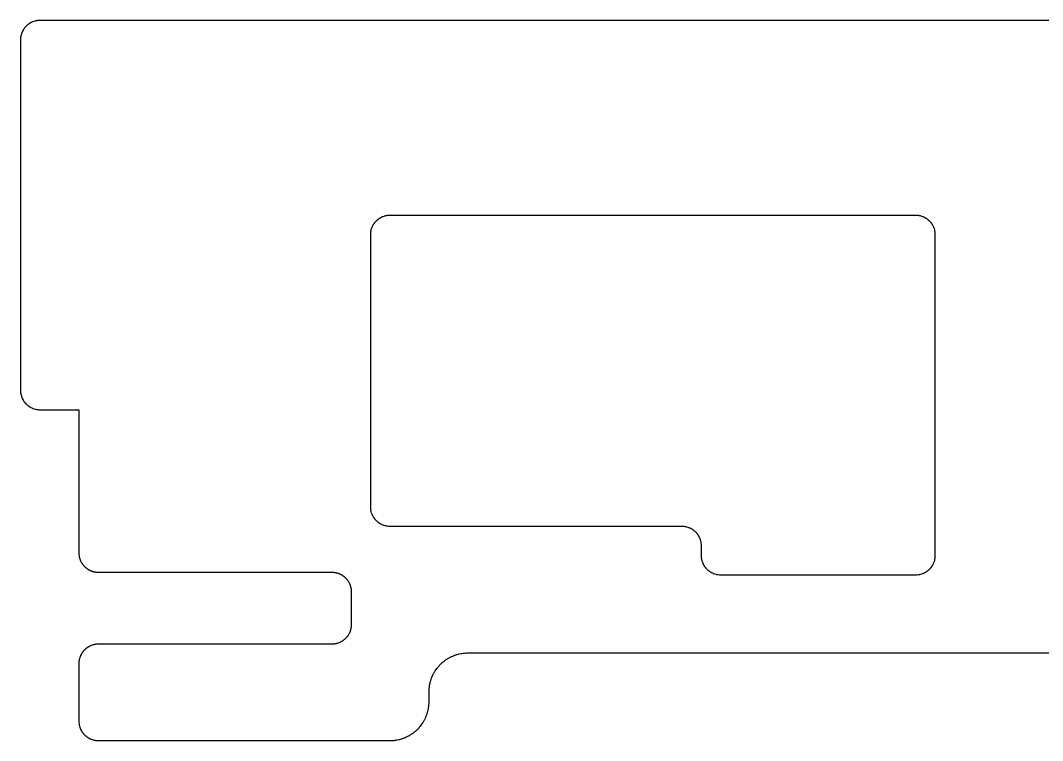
# Model space of a CAD drawing. Header units: metres. Extents: x -3 to 104, y 0 to 37.
# Drawn here: x -3 to 49.5, y 0 to 37 of the extents above; entities that cross this region are included whole.
import ezdxf

# ---------------------------------------------------------------- set-up
doc = ezdxf.new("R2010")
doc.units = ezdxf.units.M

msp = doc.modelspace()

# ---------------------------------------------------------------- linework, layer by layer
for p, q in [((-2.629, 36.777), (-2.643, 36.766)), ((-2.602, 36.799), (-2.629, 36.777)), ((-2.588, 36.809), (-2.602, 36.799)), ((-2.573, 36.819), (-2.588, 36.809)), ((-2.56, 36.829), (-2.573, 36.819)), ((-2.545, 36.839), (-2.56, 36.829)), ((-2.53, 36.848), (-2.545, 36.839)), ((-2.515, 36.857), (-2.53, 36.848)), ((-2.5, 36.866), (-2.515, 36.857)), ((-2.484, 36.875), (-2.5, 36.866)), ((-2.47, 36.883), (-2.484, 36.875)), ((-2.423, 36.906), (-2.47, 36.883)), ((-2.406, 36.913), (-2.423, 36.906)), ((-2.391, 36.921), (-2.406, 36.913)), ((-2.375, 36.927), (-2.391, 36.921)), ((-2.358, 36.934), (-2.375, 36.927)), ((-2.309, 36.951), (-2.358, 36.934)), ((-2.242, 36.971), (-2.309, 36.951)), ((-2.225, 36.975), (-2.242, 36.971)), ((-2.208, 36.978), (-2.225, 36.975)), ((-2.19, 36.981), (-2.208, 36.978)), ((-2.174, 36.984), (-2.19, 36.981)), ((-2.156, 36.987), (-2.174, 36.984)), ((-2.14, 36.99), (-2.156, 36.987)), ((-2.069, 36.998), (-2.14, 36.99)), ((-2.053, 36.999), (-2.069, 36.998)), ((-2.035, 36.999), (-2.053, 36.999)), ((-2.018, 37), (-2.035, 36.999)), ((50.6, 37), (-2.018, 37)), ((-2.951, 36.309), (-2.971, 36.242)), ((-2.934, 36.358), (-2.951, 36.309)), ((-2.927, 36.375), (-2.934, 36.358)), ((-2.921, 36.391), (-2.927, 36.375)), ((-2.913, 36.406), (-2.921, 36.391)), ((-2.906, 36.423), (-2.913, 36.406)), ((-2.883, 36.47), (-2.906, 36.423)), ((-2.875, 36.484), (-2.883, 36.47)), ((-2.866, 36.5), (-2.875, 36.484)), ((-2.857, 36.515), (-2.866, 36.5)), ((-2.848, 36.53), (-2.857, 36.515)), ((-2.839, 36.545), (-2.848, 36.53)), ((-2.829, 36.56), (-2.839, 36.545)), ((-2.819, 36.573), (-2.829, 36.56)), ((-2.809, 36.588), (-2.819, 36.573)), ((-2.799, 36.602), (-2.809, 36.588)), ((-2.777, 36.629), (-2.799, 36.602)), ((-2.766, 36.643), (-2.777, 36.629)), ((-2.755, 36.656), (-2.766, 36.643)), ((-2.72, 36.694), (-2.755, 36.656)), ((-2.694, 36.72), (-2.72, 36.694)), ((-2.656, 36.755), (-2.694, 36.72)), ((-2.643, 36.766), (-2.656, 36.755)), ((-2.999, 36.035), (-3, 36.018)), ((-3, 36.018), (-3, 17.982)), ((-2.998, 36.069), (-2.999, 36.053)), ((-2.999, 36.053), (-2.999, 36.035)), ((-2.99, 36.14), (-2.998, 36.069)), ((-2.987, 36.156), (-2.99, 36.14)), ((-2.984, 36.174), (-2.987, 36.156)), ((-2.981, 36.19), (-2.984, 36.174)), ((-2.979, 36.208), (-2.981, 36.19)), ((-2.975, 36.225), (-2.979, 36.208)), ((-2.971, 36.242), (-2.975, 36.225)), ((15.371, 26.777), (15.398, 26.799)), ((15.398, 26.799), (15.412, 26.809)), ((15.412, 26.809), (15.427, 26.819)), ((15.427, 26.819), (15.44, 26.829)), ((15.44, 26.829), (15.455, 26.839)), ((15.455, 26.839), (15.47, 26.848)), ((15.47, 26.848), (15.485, 26.857)), ((15.485, 26.857), (15.5, 26.866)), ((15.5, 26.866), (15.516, 26.875)), ((15.516, 26.875), (15.53, 26.883)), ((15.53, 26.883), (15.577, 26.906)), ((15.577, 26.906), (15.594, 26.913)), ((15.594, 26.913), (15.609, 26.921)), ((15.609, 26.921), (15.625, 26.927)), ((15.625, 26.927), (15.642, 26.934)), ((15.642, 26.934), (15.691, 26.951)), ((15.691, 26.951), (15.758, 26.971)), ((15.758, 26.971), (15.775, 26.975)), ((15.775, 26.975), (15.792, 26.979)), ((15.792, 26.979), (15.81, 26.981)), ((15.81, 26.981), (15.826, 26.984)), ((15.826, 26.984), (15.844, 26.987)), ((15.844, 26.987), (15.86, 26.99)), ((15.86, 26.99), (15.931, 26.998)), ((15.931, 26.998), (15.947, 26.999)), ((15.947, 26.999), (15.965, 26.999)), ((15.965, 26.999), (15.982, 27)), ((15.982, 27), (43.018, 27)), ((43.018, 27), (43.035, 26.999)), ((43.035, 26.999), (43.053, 26.999)), ((43.053, 26.999), (43.069, 26.998)), ((43.069, 26.998), (43.14, 26.99)), ((43.14, 26.99), (43.156, 26.987)), ((43.156, 26.987), (43.174, 26.984)), ((43.174, 26.984), (43.19, 26.981)), ((43.19, 26.981), (43.208, 26.979)), ((43.208, 26.979), (43.225, 26.975)), ((43.225, 26.975), (43.242, 26.971)), ((43.242, 26.971), (43.309, 26.951)), ((43.309, 26.951), (43.358, 26.934)), ((43.358, 26.934), (43.375, 26.927)), ((43.375, 26.927), (43.391, 26.921)), ((43.391, 26.921), (43.406, 26.913)), ((43.406, 26.913), (43.423, 26.906)), ((43.423, 26.906), (43.47, 26.883)), ((43.47, 26.883), (43.484, 26.875)), ((43.484, 26.875), (43.5, 26.866)), ((43.5, 26.866), (43.515, 26.857)), ((43.515, 26.857), (43.53, 26.848)), ((43.53, 26.848), (43.545, 26.839)), ((43.545, 26.839), (43.56, 26.829)), ((43.56, 26.829), (43.573, 26.819)), ((43.573, 26.819), (43.588, 26.809)), ((43.588, 26.809), (43.602, 26.799)), ((43.602, 26.799), (43.629, 26.777)), ((15.029, 26.242), (15.049, 26.309)), ((15.049, 26.309), (15.066, 26.358)), ((15.066, 26.358), (15.073, 26.375)), ((15.073, 26.375), (15.079, 26.391)), ((15.079, 26.391), (15.087, 26.406)), ((15.087, 26.406), (15.094, 26.423)), ((15.094, 26.423), (15.117, 26.47)), ((15.117, 26.47), (15.125, 26.484)), ((15.125, 26.484), (15.134, 26.5)), ((15.134, 26.5), (15.143, 26.515)), ((15.143, 26.515), (15.152, 26.53)), ((15.152, 26.53), (15.161, 26.545)), ((15.161, 26.545), (15.171, 26.56)), ((15.171, 26.56), (15.181, 26.573)), ((15.181, 26.573), (15.191, 26.588)), ((15.191, 26.588), (15.201, 26.602)), ((15.201, 26.602), (15.223, 26.629)), ((15.223, 26.629), (15.234, 26.643)), ((15.234, 26.643), (15.245, 26.656)), ((15.245, 26.656), (15.28, 26.694)), ((15.28, 26.694), (15.306, 26.72)), ((15.306, 26.72), (15.344, 26.755)), ((15.344, 26.755), (15.357, 26.766)), ((15.357, 26.766), (15.371, 26.777)), ((43.629, 26.777), (43.643, 26.766)), ((43.643, 26.766), (43.656, 26.755)), ((43.656, 26.755), (43.694, 26.72)), ((43.694, 26.72), (43.72, 26.694)), ((43.72, 26.694), (43.755, 26.656)), ((43.755, 26.656), (43.766, 26.643)), ((43.766, 26.643), (43.777, 26.629)), ((43.777, 26.629), (43.799, 26.602)), ((43.799, 26.602), (43.809, 26.588)), ((43.809, 26.588), (43.819, 26.573)), ((43.819, 26.573), (43.829, 26.56)), ((43.829, 26.56), (43.839, 26.545)), ((43.839, 26.545), (43.848, 26.53)), ((43.848, 26.53), (43.857, 26.515)), ((43.857, 26.515), (43.866, 26.5)), ((43.866, 26.5), (43.875, 26.484)), ((43.875, 26.484), (43.883, 26.47)), ((43.883, 26.47), (43.906, 26.423)), ((43.906, 26.423), (43.913, 26.406)), ((43.913, 26.406), (43.921, 26.391)), ((43.921, 26.391), (43.927, 26.375)), ((43.927, 26.375), (43.934, 26.358)), ((43.934, 26.358), (43.951, 26.309)), ((43.951, 26.309), (43.971, 26.242)), ((15, 26.018), (15.001, 26.035)), ((15, 11.982), (15, 26.018)), ((15.001, 26.053), (15.002, 26.069)), ((15.001, 26.035), (15.001, 26.053)), ((15.002, 26.069), (15.01, 26.14)), ((15.01, 26.14), (15.013, 26.156)), ((15.013, 26.156), (15.016, 26.174)), ((15.016, 26.174), (15.019, 26.19)), ((15.019, 26.19), (15.021, 26.208)), ((15.021, 26.208), (15.025, 26.225)), ((15.025, 26.225), (15.029, 26.242)), ((43.971, 26.242), (43.975, 26.225)), ((43.975, 26.225), (43.978, 26.208)), ((43.978, 26.208), (43.981, 26.19)), ((43.981, 26.19), (43.984, 26.174)), ((43.984, 26.174), (43.987, 26.156)), ((43.987, 26.156), (43.99, 26.14)), ((43.99, 26.14), (43.998, 26.069)), ((43.998, 26.069), (43.999, 26.053)), ((43.999, 26.053), (43.999, 26.035)), ((43.999, 26.035), (44, 26.018)), ((44, 26.018), (44, 9.482)), ((-3, 17.982), (-2.999, 17.965)), ((-2.999, 17.965), (-2.999, 17.947)), ((-2.999, 17.947), (-2.998, 17.931)), ((-2.998, 17.931), (-2.99, 17.86)), ((-2.99, 17.86), (-2.987, 17.844)), ((-2.987, 17.844), (-2.984, 17.826)), ((-2.984, 17.826), (-2.981, 17.81)), ((-2.981, 17.81), (-2.979, 17.792)), ((-2.979, 17.792), (-2.975, 17.775)), ((-2.975, 17.775), (-2.971, 17.758)), ((-2.971, 17.758), (-2.951, 17.691)), ((-2.951, 17.691), (-2.934, 17.642)), ((-2.934, 17.642), (-2.927, 17.625)), ((-2.927, 17.625), (-2.921, 17.609)), ((-2.921, 17.609), (-2.913, 17.594)), ((-2.913, 17.594), (-2.906, 17.577)), ((-2.906, 17.577), (-2.883, 17.53)), ((-2.883, 17.53), (-2.875, 17.516)), ((-2.875, 17.516), (-2.866, 17.5)), ((-2.866, 17.5), (-2.857, 17.485)), ((-2.857, 17.485), (-2.848, 17.47)), ((-2.848, 17.47), (-2.839, 17.455)), ((-2.839, 17.455), (-2.829, 17.44)), ((-2.829, 17.44), (-2.819, 17.427)), ((-2.819, 17.427), (-2.809, 17.412)), ((-2.809, 17.412), (-2.799, 17.398)), ((-2.799, 17.398), (-2.777, 17.371)), ((-2.777, 17.371), (-2.766, 17.357)), ((-2.766, 17.357), (-2.755, 17.344)), ((-2.755, 17.344), (-2.72, 17.306)), ((-2.72, 17.306), (-2.694, 17.28)), ((-2.694, 17.28), (-2.656, 17.245)), ((-2.656, 17.245), (-2.643, 17.234)), ((-2.643, 17.234), (-2.629, 17.223)), ((-2.629, 17.223), (-2.602, 17.201)), ((-2.602, 17.201), (-2.588, 17.191)), ((-2.588, 17.191), (-2.573, 17.181)), ((-2.573, 17.181), (-2.56, 17.171)), ((-2.56, 17.171), (-2.545, 17.161)), ((-2.545, 17.161), (-2.53, 17.152)), ((-2.53, 17.152), (-2.515, 17.143)), ((-2.515, 17.143), (-2.5, 17.134)), ((-2.5, 17.134), (-2.484, 17.125)), ((-2.484, 17.125), (-2.47, 17.117)), ((-2.47, 17.117), (-2.423, 17.094)), ((-2.423, 17.094), (-2.406, 17.087)), ((-2.406, 17.087), (-2.391, 17.079)), ((-2.391, 17.079), (-2.375, 17.073)), ((-2.375, 17.073), (-2.358, 17.066)), ((-2.358, 17.066), (-2.309, 17.049)), ((-2.309, 17.049), (-2.242, 17.029)), ((-2.242, 17.029), (-2.225, 17.025)), ((-2.225, 17.025), (-2.208, 17.021)), ((-2.208, 17.021), (-2.19, 17.019)), ((-2.19, 17.019), (-2.174, 17.016)), ((-2.174, 17.016), (-2.156, 17.013)), ((-2.156, 17.013), (-2.14, 17.01)), ((-2.14, 17.01), (-2.069, 17.002)), ((-2.069, 17.002), (-2.053, 17.001)), ((-2.053, 17.001), (-2.035, 17.001)), ((-2.035, 17.001), (-2.018, 17)), ((-2.018, 17), (0, 17)), ((0, 17), (0, 9.633)), ((15.001, 11.965), (15, 11.982)), ((15.001, 11.947), (15.001, 11.965)), ((15.002, 11.931), (15.001, 11.947)), ((15.01, 11.86), (15.002, 11.931)), ((15.013, 11.844), (15.01, 11.86)), ((15.016, 11.826), (15.013, 11.844)), ((15.019, 11.81), (15.016, 11.826)), ((15.021, 11.792), (15.019, 11.81)), ((15.025, 11.775), (15.021, 11.792)), ((15.029, 11.758), (15.025, 11.775)), ((15.049, 11.691), (15.029, 11.758)), ((15.066, 11.642), (15.049, 11.691)), ((15.073, 11.625), (15.066, 11.642)), ((15.079, 11.609), (15.073, 11.625)), ((15.087, 11.594), (15.079, 11.609)), ((15.094, 11.577), (15.087, 11.594)), ((15.117, 11.53), (15.094, 11.577)), ((15.125, 11.516), (15.117, 11.53)), ((15.134, 11.5), (15.125, 11.516)), ((15.143, 11.485), (15.134, 11.5)), ((15.152, 11.47), (15.143, 11.485)), ((15.161, 11.455), (15.152, 11.47)), ((15.171, 11.44), (15.161, 11.455)), ((15.181, 11.427), (15.171, 11.44)), ((15.191, 11.412), (15.181, 11.427)), ((15.201, 11.398), (15.191, 11.412)), ((15.223, 11.371), (15.201, 11.398)), ((15.234, 11.357), (15.223, 11.371)), ((15.245, 11.344), (15.234, 11.357)), ((15.28, 11.306), (15.245, 11.344)), ((15.306, 11.28), (15.28, 11.306)), ((15.344, 11.245), (15.306, 11.28)), ((15.357, 11.234), (15.344, 11.245)), ((15.371, 11.223), (15.357, 11.234)), ((15.398, 11.201), (15.371, 11.223)), ((15.412, 11.191), (15.398, 11.201)), ((15.427, 11.181), (15.412, 11.191)), ((15.44, 11.171), (15.427, 11.181)), ((15.455, 11.161), (15.44, 11.171)), ((15.47, 11.152), (15.455, 11.161)), ((15.485, 11.143), (15.47, 11.152)), ((15.5, 11.134), (15.485, 11.143)), ((15.516, 11.125), (15.5, 11.134)), ((15.53, 11.117), (15.516, 11.125)), ((15.577, 11.094), (15.53, 11.117)), ((15.594, 11.087), (15.577, 11.094)), ((15.609, 11.079), (15.594, 11.087)), ((15.625, 11.073), (15.609, 11.079)), ((15.642, 11.066), (15.625, 11.073)), ((15.691, 11.049), (15.642, 11.066)), ((15.758, 11.029), (15.691, 11.049)), ((15.775, 11.025), (15.758, 11.029)), ((15.792, 11.021), (15.775, 11.025)), ((15.81, 11.019), (15.792, 11.021)), ((15.826, 11.016), (15.81, 11.019)), ((15.844, 11.013), (15.826, 11.016)), ((15.86, 11.01), (15.844, 11.013)), ((15.931, 11.002), (15.86, 11.01)), ((15.947, 11.001), (15.931, 11.002)), ((15.965, 11.001), (15.947, 11.001)), ((15.982, 11), (15.965, 11.001)), ((31.018, 11), (15.982, 11)), ((31.035, 10.999), (31.018, 11)), ((31.053, 10.999), (31.035, 10.999)), ((31.069, 10.998), (31.053, 10.999)), ((31.14, 10.99), (31.069, 10.998)), ((31.156, 10.987), (31.14, 10.99)), ((31.174, 10.984), (31.156, 10.987)), ((31.19, 10.981), (31.174, 10.984)), ((31.208, 10.979), (31.19, 10.981)), ((31.225, 10.975), (31.208, 10.979)), ((31.242, 10.971), (31.225, 10.975)), ((31.309, 10.951), (31.242, 10.971)), ((31.358, 10.934), (31.309, 10.951)), ((31.375, 10.927), (31.358, 10.934)), ((31.391, 10.921), (31.375, 10.927)), ((31.406, 10.913), (31.391, 10.921)), ((31.423, 10.906), (31.406, 10.913)), ((31.47, 10.883), (31.423, 10.906)), ((31.484, 10.875), (31.47, 10.883)), ((31.5, 10.866), (31.484, 10.875)), ((31.515, 10.857), (31.5, 10.866)), ((31.53, 10.848), (31.515, 10.857)), ((31.545, 10.839), (31.53, 10.848)), ((31.56, 10.829), (31.545, 10.839)), ((31.573, 10.819), (31.56, 10.829)), ((31.588, 10.809), (31.573, 10.819)), ((31.602, 10.799), (31.588, 10.809)), ((31.629, 10.777), (31.602, 10.799)), ((31.643, 10.766), (31.629, 10.777)), ((31.656, 10.755), (31.643, 10.766)), ((31.694, 10.72), (31.656, 10.755)), ((31.72, 10.694), (31.694, 10.72)), ((31.755, 10.656), (31.72, 10.694)), ((31.766, 10.643), (31.755, 10.656)), ((31.777, 10.629), (31.766, 10.643)), ((31.799, 10.602), (31.777, 10.629)), ((31.809, 10.588), (31.799, 10.602)), ((31.819, 10.573), (31.809, 10.588)), ((31.829, 10.56), (31.819, 10.573)), ((31.839, 10.545), (31.829, 10.56)), ((31.848, 10.53), (31.839, 10.545)), ((31.857, 10.515), (31.848, 10.53)), ((31.866, 10.5), (31.857, 10.515)), ((31.875, 10.484), (31.866, 10.5)), ((31.883, 10.47), (31.875, 10.484)), ((31.906, 10.423), (31.883, 10.47)), ((31.913, 10.406), (31.906, 10.423)), ((31.921, 10.391), (31.913, 10.406)), ((31.927, 10.375), (31.921, 10.391)), ((31.934, 10.358), (31.927, 10.375)), ((31.951, 10.309), (31.934, 10.358)), ((31.971, 10.242), (31.951, 10.309)), ((31.975, 10.225), (31.971, 10.242)), ((31.979, 10.208), (31.975, 10.225)), ((31.981, 10.19), (31.979, 10.208)), ((31.984, 10.174), (31.981, 10.19)), ((31.987, 10.156), (31.984, 10.174)), ((31.99, 10.14), (31.987, 10.156)), ((31.998, 10.069), (31.99, 10.14)), ((31.999, 10.053), (31.998, 10.069)), ((31.999, 10.035), (31.999, 10.053)), ((32, 10.018), (31.999, 10.035)), ((32, 9.482), (32, 10.018)), ((0, 9.633), (0.001, 9.615)), ((0.001, 9.615), (0.001, 9.598)), ((0.001, 9.598), (0.002, 9.58)), ((0.002, 9.58), (0.004, 9.562)), ((0.004, 9.562), (0.006, 9.546)), ((0.006, 9.546), (0.01, 9.511)), ((0.01, 9.511), (0.013, 9.493)), ((0.013, 9.493), (0.016, 9.477)), ((0.016, 9.477), (0.019, 9.459)), ((0.019, 9.459), (0.021, 9.442)), ((32.001, 9.465), (32, 9.482)), ((32.001, 9.447), (32.001, 9.465)), ((44, 9.482), (43.999, 9.465)), ((43.999, 9.465), (43.999, 9.447)), ((0.021, 9.442), (0.025, 9.425)), ((0.025, 9.425), (0.029, 9.408)), ((0.029, 9.408), (0.034, 9.392)), ((0.034, 9.392), (0.039, 9.374)), ((0.039, 9.374), (0.049, 9.341)), ((0.049, 9.341), (0.061, 9.308)), ((0.061, 9.308), (0.066, 9.292)), ((0.066, 9.292), (0.073, 9.275)), ((0.073, 9.275), (0.079, 9.259)), ((0.079, 9.259), (0.087, 9.243)), ((0.087, 9.243), (0.094, 9.228)), ((0.094, 9.228), (0.125, 9.165)), ((0.125, 9.165), (0.134, 9.15)), ((0.134, 9.15), (0.143, 9.135)), ((0.143, 9.135), (0.152, 9.12)), ((0.152, 9.12), (0.161, 9.105)), ((0.161, 9.105), (0.181, 9.076)), ((0.181, 9.076), (0.191, 9.062)), ((0.191, 9.062), (0.201, 9.048)), ((0.201, 9.048), (0.223, 9.021)), ((0.223, 9.021), (0.234, 9.007)), ((0.234, 9.007), (0.245, 8.994)), ((0.245, 8.994), (0.257, 8.98)), ((0.257, 8.98), (0.28, 8.955)), ((0.28, 8.955), (0.293, 8.943)), ((0.293, 8.943), (0.306, 8.931)), ((0.306, 8.931), (0.344, 8.896)), ((32.002, 9.431), (32.001, 9.447)), ((32.01, 9.36), (32.002, 9.431)), ((32.013, 9.344), (32.01, 9.36)), ((32.016, 9.326), (32.013, 9.344)), ((32.019, 9.31), (32.016, 9.326)), ((32.022, 9.292), (32.019, 9.31)), ((32.025, 9.275), (32.022, 9.292)), ((32.029, 9.258), (32.025, 9.275)), ((32.049, 9.191), (32.029, 9.258)), ((32.066, 9.142), (32.049, 9.191)), ((32.073, 9.125), (32.066, 9.142)), ((32.079, 9.109), (32.073, 9.125)), ((32.087, 9.094), (32.079, 9.109)), ((32.094, 9.077), (32.087, 9.094)), ((32.117, 9.03), (32.094, 9.077)), ((32.125, 9.016), (32.117, 9.03)), ((32.134, 9), (32.125, 9.016)), ((32.143, 8.985), (32.134, 9)), ((32.152, 8.97), (32.143, 8.985)), ((32.161, 8.955), (32.152, 8.97)), ((32.171, 8.94), (32.161, 8.955)), ((32.181, 8.927), (32.171, 8.94)), ((43.829, 8.94), (43.819, 8.927)), ((43.839, 8.955), (43.829, 8.94)), ((43.848, 8.97), (43.839, 8.955)), ((43.857, 8.985), (43.848, 8.97)), ((43.866, 9), (43.857, 8.985)), ((43.875, 9.016), (43.866, 9)), ((43.883, 9.03), (43.875, 9.016)), ((43.906, 9.077), (43.883, 9.03)), ((43.913, 9.094), (43.906, 9.077)), ((43.921, 9.109), (43.913, 9.094)), ((43.927, 9.125), (43.921, 9.109)), ((43.934, 9.142), (43.927, 9.125)), ((43.951, 9.191), (43.934, 9.142)), ((43.971, 9.258), (43.951, 9.191)), ((43.975, 9.275), (43.971, 9.258)), ((43.978, 9.292), (43.975, 9.275)), ((43.981, 9.31), (43.978, 9.292)), ((43.984, 9.326), (43.981, 9.31)), ((43.987, 9.344), (43.984, 9.326)), ((43.99, 9.36), (43.987, 9.344)), ((43.998, 9.431), (43.99, 9.36)), ((43.999, 9.447), (43.998, 9.431)), ((0.344, 8.896), (0.357, 8.884)), ((0.357, 8.884), (0.412, 8.841)), ((0.412, 8.841), (0.427, 8.831)), ((0.427, 8.831), (0.44, 8.821)), ((0.44, 8.821), (0.47, 8.802)), ((0.47, 8.802), (0.485, 8.793)), ((0.485, 8.793), (0.5, 8.784)), ((0.5, 8.784), (0.516, 8.775)), ((0.516, 8.775), (0.53, 8.767)), ((0.53, 8.767), (0.562, 8.751)), ((0.562, 8.751), (0.577, 8.744)), ((0.577, 8.744), (0.594, 8.736)), ((0.594, 8.736), (0.625, 8.723)), ((0.625, 8.723), (0.642, 8.717)), ((0.642, 8.717), (0.658, 8.71)), ((0.658, 8.71), (0.675, 8.704)), ((0.675, 8.704), (0.691, 8.699)), ((0.691, 8.699), (0.708, 8.693)), ((0.708, 8.693), (0.741, 8.684)), ((0.741, 8.684), (0.758, 8.68)), ((0.758, 8.68), (0.775, 8.676)), ((0.775, 8.676), (0.792, 8.672)), ((0.792, 8.672), (0.81, 8.668)), ((0.81, 8.668), (0.826, 8.665)), ((0.826, 8.665), (0.844, 8.662)), ((0.844, 8.662), (0.86, 8.66)), ((0.86, 8.66), (0.878, 8.657)), ((0.878, 8.657), (0.913, 8.653)), ((0.913, 8.653), (0.931, 8.652)), ((0.931, 8.652), (0.947, 8.651)), ((0.947, 8.651), (0.965, 8.65)), ((0.965, 8.65), (13, 8.65)), ((13, 8.65), (13.018, 8.649)), ((13.018, 8.649), (13.035, 8.649)), ((13.035, 8.649), (13.053, 8.648)), ((13.053, 8.648), (13.069, 8.647)), ((13.069, 8.647), (13.087, 8.646)), ((13.087, 8.646), (13.14, 8.641)), ((13.14, 8.641), (13.156, 8.638)), ((13.156, 8.638), (13.174, 8.635)), ((13.174, 8.635), (13.19, 8.632)), ((13.19, 8.632), (13.208, 8.628)), ((13.208, 8.628), (13.225, 8.624)), ((13.225, 8.624), (13.242, 8.62)), ((13.242, 8.62), (13.259, 8.616)), ((13.259, 8.616), (13.292, 8.606)), ((13.292, 8.606), (13.309, 8.601)), ((13.309, 8.601), (13.325, 8.596)), ((13.325, 8.596), (13.358, 8.584)), ((13.358, 8.584), (13.375, 8.577)), ((13.375, 8.577), (13.406, 8.563)), ((13.406, 8.563), (13.423, 8.557)), ((13.423, 8.557), (13.47, 8.533)), ((13.47, 8.533), (13.484, 8.524)), ((13.484, 8.524), (13.5, 8.516)), ((13.5, 8.516), (13.515, 8.507)), ((13.515, 8.507), (13.53, 8.498)), ((13.53, 8.498), (13.545, 8.488)), ((13.545, 8.488), (13.56, 8.479)), ((13.56, 8.479), (13.573, 8.469)), ((13.573, 8.469), (13.588, 8.459)), ((13.588, 8.459), (13.602, 8.448)), ((13.602, 8.448), (13.615, 8.438)), ((13.615, 8.438), (13.629, 8.427)), ((13.629, 8.427), (13.643, 8.416)), ((13.643, 8.416), (13.656, 8.404)), ((32.191, 8.912), (32.181, 8.927)), ((32.201, 8.898), (32.191, 8.912)), ((32.223, 8.871), (32.201, 8.898)), ((32.234, 8.857), (32.223, 8.871)), ((32.245, 8.844), (32.234, 8.857)), ((32.28, 8.806), (32.245, 8.844)), ((32.306, 8.78), (32.28, 8.806)), ((32.344, 8.745), (32.306, 8.78)), ((32.357, 8.734), (32.344, 8.745)), ((32.371, 8.723), (32.357, 8.734)), ((32.398, 8.701), (32.371, 8.723)), ((32.412, 8.691), (32.398, 8.701)), ((32.427, 8.681), (32.412, 8.691)), ((32.44, 8.671), (32.427, 8.681)), ((32.455, 8.661), (32.44, 8.671)), ((32.47, 8.652), (32.455, 8.661)), ((32.485, 8.643), (32.47, 8.652)), ((32.5, 8.634), (32.485, 8.643)), ((32.516, 8.625), (32.5, 8.634)), ((32.53, 8.617), (32.516, 8.625)), ((32.577, 8.594), (32.53, 8.617)), ((32.594, 8.587), (32.577, 8.594)), ((32.609, 8.579), (32.594, 8.587)), ((32.625, 8.573), (32.609, 8.579)), ((32.642, 8.566), (32.625, 8.573)), ((32.691, 8.549), (32.642, 8.566)), ((32.758, 8.529), (32.691, 8.549)), ((32.775, 8.525), (32.758, 8.529)), ((32.792, 8.521), (32.775, 8.525)), ((32.81, 8.519), (32.792, 8.521)), ((32.826, 8.516), (32.81, 8.519)), ((32.844, 8.513), (32.826, 8.516)), ((32.86, 8.51), (32.844, 8.513)), ((32.931, 8.502), (32.86, 8.51)), ((32.947, 8.501), (32.931, 8.502)), ((32.965, 8.501), (32.947, 8.501)), ((32.982, 8.5), (32.965, 8.501)), ((43.018, 8.5), (32.982, 8.5)), ((43.035, 8.501), (43.018, 8.5)), ((43.053, 8.501), (43.035, 8.501)), ((43.069, 8.502), (43.053, 8.501)), ((43.14, 8.51), (43.069, 8.502)), ((43.156, 8.513), (43.14, 8.51)), ((43.174, 8.516), (43.156, 8.513)), ((43.19, 8.519), (43.174, 8.516)), ((43.208, 8.521), (43.19, 8.519)), ((43.225, 8.525), (43.208, 8.521)), ((43.242, 8.529), (43.225, 8.525)), ((43.309, 8.549), (43.242, 8.529)), ((43.358, 8.566), (43.309, 8.549)), ((43.375, 8.573), (43.358, 8.566)), ((43.391, 8.579), (43.375, 8.573)), ((43.406, 8.587), (43.391, 8.579)), ((43.423, 8.594), (43.406, 8.587)), ((43.47, 8.617), (43.423, 8.594)), ((43.484, 8.625), (43.47, 8.617)), ((43.5, 8.634), (43.484, 8.625)), ((43.515, 8.643), (43.5, 8.634)), ((43.53, 8.652), (43.515, 8.643)), ((43.545, 8.661), (43.53, 8.652)), ((43.56, 8.671), (43.545, 8.661)), ((43.573, 8.681), (43.56, 8.671)), ((43.588, 8.691), (43.573, 8.681)), ((43.602, 8.701), (43.588, 8.691)), ((43.629, 8.723), (43.602, 8.701)), ((43.643, 8.734), (43.629, 8.723)), ((43.656, 8.745), (43.643, 8.734)), ((43.694, 8.78), (43.656, 8.745)), ((43.72, 8.806), (43.694, 8.78)), ((43.755, 8.844), (43.72, 8.806)), ((43.766, 8.857), (43.755, 8.844)), ((43.777, 8.871), (43.766, 8.857)), ((43.799, 8.898), (43.777, 8.871)), ((43.809, 8.912), (43.799, 8.898)), ((43.819, 8.927), (43.809, 8.912)), ((13.656, 8.404), (13.669, 8.394)), ((13.669, 8.394), (13.682, 8.382)), ((13.682, 8.382), (13.694, 8.369)), ((13.694, 8.369), (13.707, 8.357)), ((13.707, 8.357), (13.72, 8.345)), ((13.72, 8.345), (13.743, 8.319)), ((13.743, 8.319), (13.755, 8.306)), ((13.755, 8.306), (13.766, 8.293)), ((13.766, 8.293), (13.777, 8.279)), ((13.777, 8.279), (13.799, 8.252)), ((13.799, 8.252), (13.809, 8.237)), ((13.809, 8.237), (13.819, 8.224)), ((13.819, 8.224), (13.839, 8.194)), ((13.839, 8.194), (13.848, 8.18)), ((13.848, 8.18), (13.857, 8.165)), ((13.857, 8.165), (13.866, 8.15)), ((13.866, 8.15), (13.875, 8.135)), ((13.875, 8.135), (13.906, 8.072)), ((13.906, 8.072), (13.913, 8.057)), ((13.913, 8.057), (13.921, 8.041)), ((13.921, 8.041), (13.927, 8.024)), ((13.927, 8.024), (13.934, 8.009)), ((13.934, 8.009), (13.951, 7.959)), ((13.951, 7.959), (13.966, 7.909)), ((13.966, 7.909), (13.971, 7.892)), ((13.971, 7.892), (13.979, 7.858)), ((13.979, 7.858), (13.984, 7.823)), ((13.984, 7.823), (13.987, 7.807)), ((13.987, 7.807), (13.99, 7.789)), ((13.99, 7.789), (13.992, 7.771)), ((13.992, 7.771), (13.994, 7.755)), ((13.994, 7.755), (13.998, 7.72)), ((13.998, 7.72), (13.999, 7.702)), ((13.999, 7.702), (13.999, 7.685)), ((13.999, 7.685), (14, 7.667)), ((14, 7.667), (14, 5.933)), ((13.987, 5.794), (13.981, 5.759)), ((13.99, 5.811), (13.987, 5.794)), ((13.996, 5.863), (13.99, 5.811)), ((13.998, 5.88), (13.996, 5.863)), ((13.999, 5.897), (13.998, 5.88)), ((14, 5.933), (13.999, 5.915)), ((13.999, 5.915), (13.999, 5.897)), ((13.72, 5.255), (13.707, 5.243)), ((13.731, 5.268), (13.72, 5.255)), ((13.743, 5.281), (13.731, 5.268)), ((13.755, 5.294), (13.743, 5.281)), ((13.766, 5.308), (13.755, 5.294)), ((13.777, 5.32), (13.766, 5.308)), ((13.788, 5.334), (13.777, 5.32)), ((13.799, 5.349), (13.788, 5.334)), ((13.809, 5.362), (13.799, 5.349)), ((13.819, 5.376), (13.809, 5.362)), ((13.839, 5.405), (13.819, 5.376)), ((13.848, 5.42), (13.839, 5.405)), ((13.857, 5.435), (13.848, 5.42)), ((13.866, 5.45), (13.857, 5.435)), ((13.875, 5.465), (13.866, 5.45)), ((13.906, 5.527), (13.875, 5.465)), ((13.913, 5.543), (13.906, 5.527)), ((13.921, 5.56), (13.913, 5.543)), ((13.927, 5.575), (13.921, 5.56)), ((13.934, 5.592), (13.927, 5.575)), ((13.94, 5.608), (13.934, 5.592)), ((13.945, 5.624), (13.94, 5.608)), ((13.951, 5.641), (13.945, 5.624)), ((13.956, 5.657), (13.951, 5.641)), ((13.961, 5.675), (13.956, 5.657)), ((13.971, 5.708), (13.961, 5.675)), ((13.975, 5.725), (13.971, 5.708)), ((13.979, 5.742), (13.975, 5.725)), ((13.981, 5.759), (13.979, 5.742)), ((0.398, 4.749), (0.371, 4.728)), ((0.412, 4.759), (0.398, 4.749)), ((0.427, 4.77), (0.412, 4.759)), ((0.44, 4.779), (0.427, 4.77)), ((0.455, 4.789), (0.44, 4.779)), ((0.47, 4.798), (0.455, 4.789)), ((0.485, 4.808), (0.47, 4.798)), ((0.5, 4.816), (0.485, 4.808)), ((0.516, 4.824), (0.5, 4.816)), ((0.53, 4.833), (0.516, 4.824)), ((0.577, 4.856), (0.53, 4.833)), ((0.594, 4.863), (0.577, 4.856)), ((0.625, 4.877), (0.594, 4.863)), ((0.642, 4.884), (0.625, 4.877)), ((0.691, 4.901), (0.642, 4.884)), ((0.741, 4.916), (0.691, 4.901)), ((0.758, 4.92), (0.741, 4.916)), ((0.775, 4.925), (0.758, 4.92)), ((0.792, 4.928), (0.775, 4.925)), ((0.81, 4.932), (0.792, 4.928)), ((0.826, 4.935), (0.81, 4.932)), ((0.844, 4.938), (0.826, 4.935)), ((0.86, 4.94), (0.844, 4.938)), ((0.913, 4.946), (0.86, 4.94)), ((0.931, 4.947), (0.913, 4.946)), ((0.947, 4.948), (0.931, 4.947)), ((0.982, 4.95), (0.947, 4.948)), ((13.035, 4.95), (0.982, 4.95)), ((13.053, 4.951), (13.035, 4.95)), ((13.069, 4.952), (13.053, 4.951)), ((13.087, 4.954), (13.069, 4.952)), ((13.104, 4.955), (13.087, 4.954)), ((13.122, 4.957), (13.104, 4.955)), ((13.14, 4.96), (13.122, 4.957)), ((13.156, 4.962), (13.14, 4.96)), ((13.174, 4.965), (13.156, 4.962)), ((13.19, 4.969), (13.174, 4.965)), ((13.208, 4.972), (13.19, 4.969)), ((13.225, 4.976), (13.208, 4.972)), ((13.242, 4.979), (13.225, 4.976)), ((13.259, 4.984), (13.242, 4.979)), ((13.275, 4.988), (13.259, 4.984)), ((13.292, 4.994), (13.275, 4.988)), ((13.309, 4.999), (13.292, 4.994)), ((13.375, 5.022), (13.309, 4.999)), ((13.406, 5.036), (13.375, 5.022)), ((13.423, 5.044), (13.406, 5.036)), ((13.438, 5.051), (13.423, 5.044)), ((13.454, 5.059), (13.438, 5.051)), ((13.47, 5.067), (13.454, 5.059)), ((13.484, 5.075), (13.47, 5.067)), ((13.5, 5.084), (13.484, 5.075)), ((13.515, 5.093), (13.5, 5.084)), ((13.53, 5.102), (13.515, 5.093)), ((13.56, 5.121), (13.53, 5.102)), ((13.573, 5.131), (13.56, 5.121)), ((13.588, 5.141), (13.573, 5.131)), ((13.643, 5.184), (13.588, 5.141)), ((13.656, 5.195), (13.643, 5.184)), ((13.694, 5.23), (13.656, 5.195)), ((13.707, 5.243), (13.694, 5.23)), ((0.049, 4.259), (0.029, 4.192)), ((0.066, 4.309), (0.049, 4.259)), ((0.073, 4.324), (0.066, 4.309)), ((0.079, 4.341), (0.073, 4.324)), ((0.087, 4.356), (0.079, 4.341)), ((0.094, 4.373), (0.087, 4.356)), ((0.117, 4.42), (0.094, 4.373)), ((0.125, 4.435), (0.117, 4.42)), ((0.134, 4.45), (0.125, 4.435)), ((0.143, 4.465), (0.134, 4.45)), ((0.152, 4.479), (0.143, 4.465)), ((0.161, 4.495), (0.152, 4.479)), ((0.171, 4.509), (0.161, 4.495)), ((0.181, 4.523), (0.171, 4.509)), ((0.191, 4.538), (0.181, 4.523)), ((0.201, 4.552), (0.191, 4.538)), ((0.223, 4.579), (0.201, 4.552)), ((0.234, 4.593), (0.223, 4.579)), ((0.245, 4.606), (0.234, 4.593)), ((0.28, 4.645), (0.245, 4.606)), ((0.293, 4.657), (0.28, 4.645)), ((0.306, 4.669), (0.293, 4.657)), ((0.318, 4.682), (0.306, 4.669)), ((0.344, 4.705), (0.318, 4.682)), ((0.357, 4.716), (0.344, 4.705)), ((0.371, 4.728), (0.357, 4.716)), ((18.94, 4.196), (18.97, 4.214)), ((18.97, 4.214), (19, 4.232)), ((19, 4.232), (19.03, 4.249)), ((19.03, 4.249), (19.061, 4.266)), ((19.061, 4.266), (19.092, 4.282)), ((19.092, 4.282), (19.123, 4.298)), ((19.123, 4.298), (19.154, 4.312)), ((19.154, 4.312), (19.186, 4.327)), ((19.186, 4.327), (19.251, 4.354)), ((19.251, 4.354), (19.283, 4.367)), ((19.283, 4.367), (19.316, 4.379)), ((19.316, 4.379), (19.349, 4.391)), ((19.349, 4.391), (19.382, 4.402)), ((19.382, 4.402), (19.415, 4.413)), ((19.415, 4.413), (19.448, 4.423)), ((19.448, 4.423), (19.517, 4.44)), ((19.517, 4.44), (19.55, 4.449)), ((19.55, 4.449), (19.652, 4.47)), ((19.652, 4.47), (19.688, 4.476)), ((19.688, 4.476), (19.756, 4.485)), ((19.756, 4.485), (19.791, 4.489)), ((19.791, 4.489), (19.826, 4.492)), ((19.826, 4.492), (19.86, 4.495)), ((19.86, 4.495), (19.931, 4.499)), ((19.931, 4.499), (19.965, 4.5)), ((19.965, 4.5), (80.985, 4.5)), ((0.001, 3.985), (0, 3.968)), ((0, 3.968), (0, 0.982)), ((0.002, 4.02), (0.001, 4.002)), ((0.001, 4.002), (0.001, 3.985)), ((0.008, 4.072), (0.002, 4.02)), ((0.01, 4.089), (0.008, 4.072)), ((0.016, 4.124), (0.01, 4.089)), ((0.019, 4.141), (0.016, 4.124)), ((0.021, 4.158), (0.019, 4.141)), ((0.025, 4.175), (0.021, 4.158)), ((0.029, 4.192), (0.025, 4.175)), ((18.361, 3.647), (18.402, 3.704)), ((18.402, 3.704), (18.445, 3.759)), ((18.445, 3.759), (18.468, 3.785)), ((18.468, 3.785), (18.49, 3.812)), ((18.49, 3.812), (18.514, 3.838)), ((18.514, 3.838), (18.537, 3.864)), ((18.537, 3.864), (18.561, 3.89)), ((18.561, 3.89), (18.61, 3.938)), ((18.61, 3.938), (18.636, 3.963)), ((18.636, 3.963), (18.662, 3.986)), ((18.662, 3.986), (18.688, 4.01)), ((18.688, 4.01), (18.715, 4.032)), ((18.715, 4.032), (18.741, 4.055)), ((18.741, 4.055), (18.796, 4.098)), ((18.796, 4.098), (18.852, 4.139)), ((18.852, 4.139), (18.911, 4.178)), ((18.911, 4.178), (18.94, 4.196)), ((18.109, 3.151), (18.121, 3.184)), ((18.121, 3.184), (18.133, 3.217)), ((18.133, 3.217), (18.145, 3.249)), ((18.145, 3.249), (18.173, 3.313)), ((18.173, 3.313), (18.188, 3.346)), ((18.188, 3.346), (18.202, 3.377)), ((18.202, 3.377), (18.218, 3.408)), ((18.218, 3.408), (18.234, 3.438)), ((18.234, 3.438), (18.251, 3.47)), ((18.251, 3.47), (18.268, 3.5)), ((18.268, 3.5), (18.286, 3.53)), ((18.286, 3.53), (18.304, 3.56)), ((18.304, 3.56), (18.322, 3.589)), ((18.322, 3.589), (18.361, 3.647)), ((18.001, 2.569), (18.005, 2.64)), ((18.005, 2.64), (18.008, 2.674)), ((18.008, 2.674), (18.011, 2.709)), ((18.011, 2.709), (18.015, 2.744)), ((18.015, 2.744), (18.024, 2.812)), ((18.024, 2.812), (18.03, 2.848)), ((18.03, 2.848), (18.051, 2.95)), ((18.051, 2.95), (18.06, 2.983)), ((18.06, 2.983), (18.077, 3.052)), ((18.077, 3.052), (18.087, 3.085)), ((18.087, 3.085), (18.098, 3.118)), ((18.098, 3.118), (18.109, 3.151)), ((18, 2.535), (18.001, 2.569)), ((18, 1.965), (18, 2.535)), ((17.949, 1.55), (17.97, 1.652)), ((17.97, 1.652), (17.976, 1.688)), ((17.976, 1.688), (17.985, 1.756)), ((17.985, 1.756), (17.989, 1.791)), ((17.989, 1.791), (17.992, 1.826)), ((17.992, 1.826), (17.995, 1.86)), ((17.995, 1.86), (17.999, 1.931)), ((17.999, 1.931), (18, 1.965)), ((17.749, 1.03), (17.766, 1.062)), ((17.766, 1.062), (17.782, 1.092)), ((17.782, 1.092), (17.798, 1.123)), ((17.798, 1.123), (17.812, 1.154)), ((17.812, 1.154), (17.827, 1.187)), ((17.827, 1.187), (17.855, 1.251)), ((17.855, 1.251), (17.867, 1.283)), ((17.867, 1.283), (17.879, 1.316)), ((17.879, 1.316), (17.891, 1.349)), ((17.891, 1.349), (17.902, 1.382)), ((17.902, 1.382), (17.913, 1.415)), ((17.913, 1.415), (17.923, 1.448)), ((17.923, 1.448), (17.94, 1.517)), ((17.94, 1.517), (17.949, 1.55)), ((0, 0.982), (0.001, 0.965)), ((0.001, 0.965), (0.001, 0.947)), ((0.001, 0.947), (0.002, 0.931)), ((0.002, 0.931), (0.01, 0.86)), ((0.01, 0.86), (0.013, 0.844)), ((0.013, 0.844), (0.016, 0.826)), ((0.016, 0.826), (0.019, 0.81)), ((0.019, 0.81), (0.021, 0.792)), ((0.021, 0.792), (0.025, 0.775)), ((0.025, 0.775), (0.029, 0.758)), ((0.029, 0.758), (0.049, 0.691)), ((0.049, 0.691), (0.066, 0.642)), ((0.066, 0.642), (0.073, 0.625)), ((0.073, 0.625), (0.079, 0.609)), ((0.079, 0.609), (0.087, 0.594)), ((0.087, 0.594), (0.094, 0.577)), ((0.094, 0.577), (0.117, 0.53)), ((0.117, 0.53), (0.125, 0.516)), ((17.338, 0.514), (17.364, 0.537)), ((17.364, 0.537), (17.39, 0.562)), ((17.39, 0.562), (17.439, 0.61)), ((17.439, 0.61), (17.463, 0.636)), ((17.463, 0.636), (17.486, 0.662)), ((17.486, 0.662), (17.51, 0.688)), ((17.51, 0.688), (17.532, 0.715)), ((17.532, 0.715), (17.555, 0.741)), ((17.555, 0.741), (17.598, 0.796)), ((17.598, 0.796), (17.639, 0.853)), ((17.639, 0.853), (17.678, 0.911)), ((17.678, 0.911), (17.696, 0.94)), ((17.696, 0.94), (17.714, 0.97)), ((17.714, 0.97), (17.732, 1)), ((17.732, 1), (17.749, 1.03)), ((0.125, 0.516), (0.134, 0.5)), ((0.134, 0.5), (0.143, 0.485)), ((0.143, 0.485), (0.152, 0.47)), ((0.152, 0.47), (0.161, 0.455)), ((0.161, 0.455), (0.171, 0.44)), ((0.171, 0.44), (0.181, 0.427)), ((0.181, 0.427), (0.191, 0.412)), ((0.191, 0.412), (0.201, 0.398)), ((0.201, 0.398), (0.223, 0.371)), ((0.223, 0.371), (0.234, 0.357)), ((0.234, 0.357), (0.245, 0.344)), ((0.245, 0.344), (0.28, 0.306)), ((0.28, 0.306), (0.306, 0.28)), ((0.306, 0.28), (0.344, 0.245)), ((0.344, 0.245), (0.357, 0.234)), ((0.357, 0.234), (0.371, 0.223)), ((0.371, 0.223), (0.398, 0.201)), ((0.398, 0.201), (0.412, 0.191)), ((0.412, 0.191), (0.427, 0.181)), ((0.427, 0.181), (0.44, 0.171)), ((0.44, 0.171), (0.455, 0.161)), ((0.455, 0.161), (0.47, 0.152)), ((0.47, 0.152), (0.485, 0.143)), ((0.485, 0.143), (0.5, 0.134)), ((0.5, 0.134), (0.516, 0.125)), ((0.516, 0.125), (0.53, 0.117)), ((0.53, 0.117), (0.577, 0.094)), ((0.577, 0.094), (0.594, 0.087)), ((0.594, 0.087), (0.609, 0.079)), ((0.609, 0.079), (0.625, 0.073)), ((0.625, 0.073), (0.642, 0.066)), ((0.642, 0.066), (0.691, 0.049)), ((0.691, 0.049), (0.758, 0.029)), ((0.758, 0.029), (0.775, 0.025)), ((0.775, 0.025), (0.792, 0.021)), ((0.792, 0.021), (0.81, 0.019)), ((0.81, 0.019), (0.826, 0.016)), ((0.826, 0.016), (0.844, 0.013)), ((0.844, 0.013), (0.86, 0.01)), ((0.86, 0.01), (0.931, 0.002)), ((0.931, 0.002), (0.947, 0.001)), ((0.947, 0.001), (0.965, 0.001)), ((0.965, 0.001), (0.982, 0)), ((0.982, 0), (16.035, 0)), ((16.035, 0), (16.069, 0.001)), ((16.069, 0.001), (16.14, 0.005)), ((16.14, 0.005), (16.174, 0.008)), ((16.174, 0.008), (16.209, 0.011)), ((16.209, 0.011), (16.244, 0.015)), ((16.244, 0.015), (16.312, 0.024)), ((16.312, 0.024), (16.348, 0.03)), ((16.348, 0.03), (16.45, 0.051)), ((16.45, 0.051), (16.483, 0.06)), ((16.483, 0.06), (16.552, 0.077)), ((16.552, 0.077), (16.585, 0.087)), ((16.585, 0.087), (16.618, 0.098)), ((16.618, 0.098), (16.651, 0.109)), ((16.651, 0.109), (16.684, 0.121)), ((16.684, 0.121), (16.717, 0.133)), ((16.717, 0.133), (16.749, 0.146)), ((16.749, 0.146), (16.814, 0.173)), ((16.814, 0.173), (16.846, 0.188)), ((16.846, 0.188), (16.877, 0.202)), ((16.877, 0.202), (16.908, 0.218)), ((16.908, 0.218), (16.939, 0.234)), ((16.939, 0.234), (16.97, 0.251)), ((16.97, 0.251), (17, 0.268)), ((17, 0.268), (17.03, 0.286)), ((17.03, 0.286), (17.06, 0.304)), ((17.06, 0.304), (17.089, 0.322)), ((17.089, 0.322), (17.148, 0.361)), ((17.148, 0.361), (17.204, 0.402)), ((17.204, 0.402), (17.259, 0.445)), ((17.259, 0.445), (17.285, 0.468)), ((17.285, 0.468), (17.312, 0.49)), ((17.312, 0.49), (17.338, 0.514))]:
    msp.add_line(p, q)

doc.saveas('drawing.dxf')
